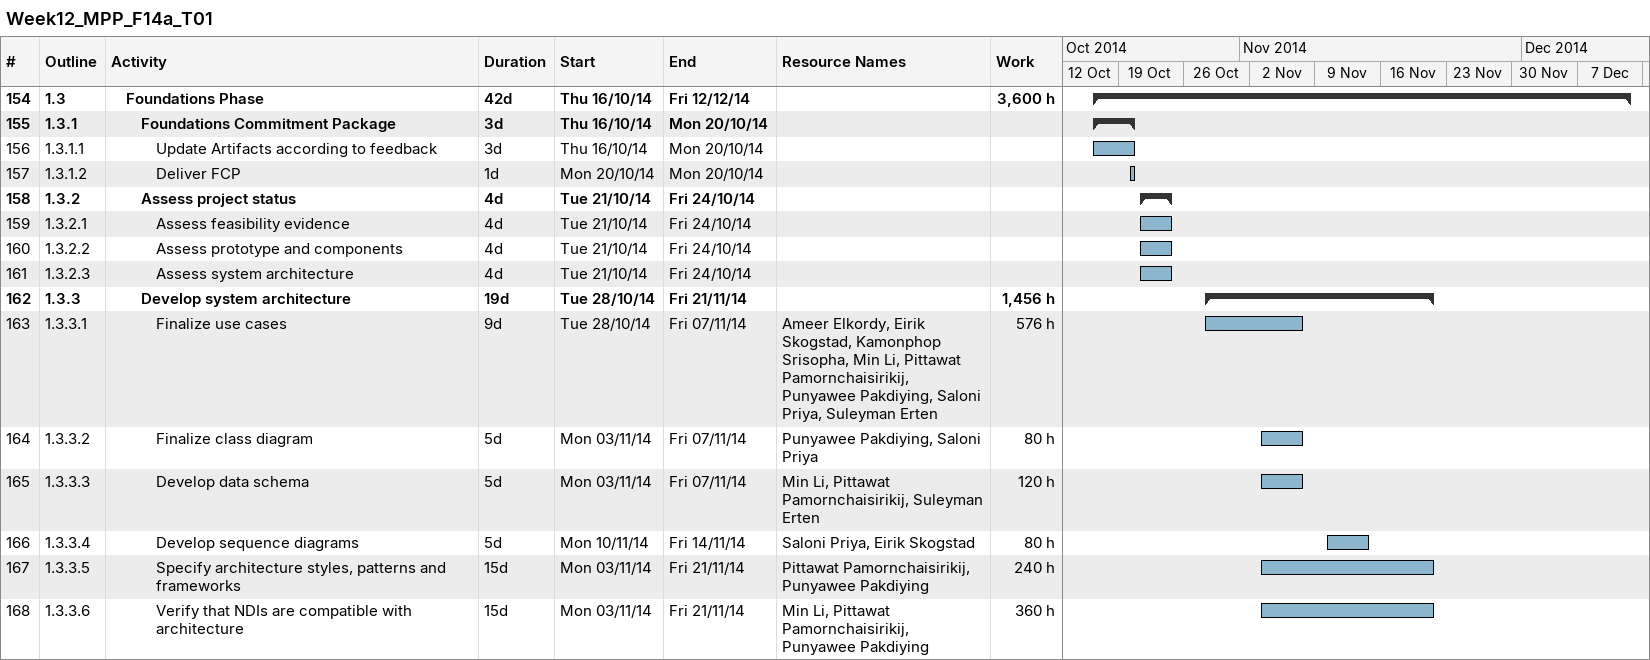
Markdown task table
Week12_MPP_F14a_T01

| ID | WBS | Task | Duration | Start | Finish | Resources | Work (h) |
|---|---|---|---|---|---|---|---|
| 154 | 1.3 | **Foundations Phase** | 42d | 2014-10-16 | 2014-12-12 |  | 3600 |
| 155 | 1.3.1 | **Foundations Commitment Package** | 3d | 2014-10-16 | 2014-10-20 |  |  |
| 156 | 1.3.1.1 | Update Artifacts according to feedback | 3d | 2014-10-16 | 2014-10-20 |  |  |
| 157 | 1.3.1.2 | Deliver FCP | 1d | 2014-10-20 | 2014-10-20 |  |  |
| 158 | 1.3.2 | **Assess project status** | 4d | 2014-10-21 | 2014-10-24 |  |  |
| 159 | 1.3.2.1 | Assess feasibility evidence | 4d | 2014-10-21 | 2014-10-24 |  |  |
| 160 | 1.3.2.2 | Assess prototype and components | 4d | 2014-10-21 | 2014-10-24 |  |  |
| 161 | 1.3.2.3 | Assess system architecture | 4d | 2014-10-21 | 2014-10-24 |  |  |
| 162 | 1.3.3 | **Develop system architecture** | 19d | 2014-10-28 | 2014-11-21 |  | 1456 |
| 163 | 1.3.3.1 | Finalize use cases | 9d | 2014-10-28 | 2014-11-07 | Ameer Elkordy, Eirik Skogstad, Kamonphop Srisopha, Min Li, Pittawat Pamornchaisirikij, Punyawee Pakdiying, Saloni Priya, Suleyman Erten | 576 |
| 164 | 1.3.3.2 | Finalize class diagram | 5d | 2014-11-03 | 2014-11-07 | Punyawee Pakdiying, Saloni Priya | 80 |
| 165 | 1.3.3.3 | Develop data schema | 5d | 2014-11-03 | 2014-11-07 | Min Li, Pittawat Pamornchaisirikij, Suleyman Erten | 120 |
| 166 | 1.3.3.4 | Develop sequence diagrams | 5d | 2014-11-10 | 2014-11-14 | Saloni Priya, Eirik Skogstad | 80 |
| 167 | 1.3.3.5 | Specify architecture styles, patterns and frameworks | 15d | 2014-11-03 | 2014-11-21 | Pittawat Pamornchaisirikij, Punyawee Pakdiying | 240 |
| 168 | 1.3.3.6 | Verify that NDIs are compatible with architecture | 15d | 2014-11-03 | 2014-11-21 | Min Li, Pittawat Pamornchaisirikij, Punyawee Pakdiying | 360 |
